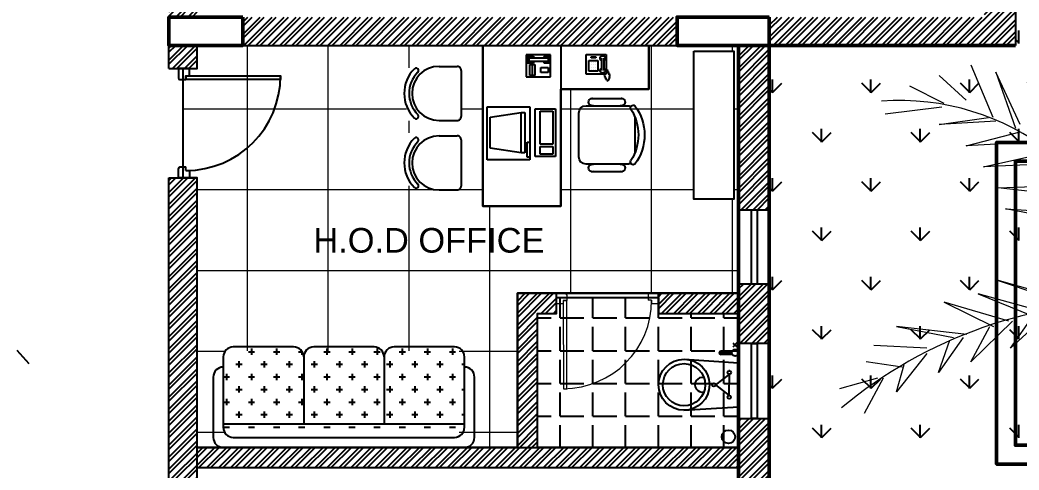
# Model space of a CAD drawing. Header units: millimetres. Extents: x 1521 to 3683, y 1649 to 3322.
# Drawn here: x 1567.03 to 1572.63, y 1677.79 to 1680.31 of the extents above; entities that cross this region are included whole.
import ezdxf

# ---------------------------------------------------------------- set-up
doc = ezdxf.new("R2010")
doc.units = ezdxf.units.MM
doc.header["$LTSCALE"] = 0.1
doc.linetypes.add('DASHED2', pattern=[0.375, 0.25, -0.125])
for name, color, linetype, lineweight in [('COL', 1, 'Continuous', 50), ('DOOR', 8, 'Continuous', 15), ('landscape', 84, 'Continuous', 9), ('plan wall', 7, 'Continuous', 25), ('WALL', 7, 'Continuous', 50)]:
    doc.layers.add(name, color=color, linetype=linetype, lineweight=lineweight)
doc.styles.add('ATTR', font='romans.shx', dxfattribs={"width": 0.8, "height": 2.52})
doc.styles.add('WORKING', font='ARIALN.TTF')
pattern_1 = [(45, (727.22519, 588.535617), (-0.0336759605, 0.0336759605), []), (45, (727.22519, 588.55943), (-0.0336759605, 0.0336759605), [])]

# ---------------------------------------------------------------- blocks, each defined once
blk = doc.blocks.new('tree')
at = {"layer": 'landscape'}
for p, q in [((2836.2685, -1270.9671), (2836.416, -1270.6359)), ((2836.416, -1270.6359), (2836.3317, -1270.937)), ((2836.4371, -1270.8768), (2836.5635, -1270.681)), ((2836.5635, -1270.8316), (2836.6689, -1270.7111)), ((2835.1306, -1271.0424), (2835.0358, -1270.8165)), ((2836.6267, -1270.8165), (2836.7953, -1270.8316)), ((2836.6689, -1270.8918), (2836.6267, -1270.8165)), ((2835.1411, -1270.8466), (2835.2254, -1271.0875)), ((2835.2465, -1271.0725), (2835.1411, -1270.8466)), ((2835.0147, -1270.9671), (2834.8988, -1270.8617)), ((2835.2781, -1270.8918), (2835.3202, -1271.1478)), ((2835.3518, -1271.1478), (2835.2781, -1270.8918)), ((2835.984, -1271.3134), (2836.0367, -1270.8768)), ((2836.0367, -1270.8768), (2836.0472, -1271.1929)), ((2836.4476, -1270.8918), (2836.6689, -1270.8918)), ((2834.9199, -1270.9821), (2834.7724, -1270.9069)), ((2835.8786, -1270.9821), (2835.9208, -1271.4037)), ((2835.8786, -1271.4338), (2835.8786, -1270.9821)), ((2836.279, -1270.9821), (2836.574, -1270.9671)), ((2834.9093, -1270.9972), (2834.667, -1271.0273)), ((2835.6047, -1271.0273), (2835.5415, -1271.3284)), ((2835.5836, -1271.3736), (2835.6047, -1271.0273)), ((2834.8988, -1271.0725), (2835.1095, -1271.0424)), ((2835.1411, -1271.0574), (2834.8988, -1271.0725)), ((2836.1421, -1271.1026), (2836.4265, -1271.0574)), ((2836.4265, -1271.0574), (2836.1842, -1271.0574)), ((2835.0147, -1271.1628), (2835.2465, -1271.1026)), ((2835.2992, -1271.1478), (2835.0147, -1271.1628)), ((2835.7628, -1271.1327), (2835.6363, -1271.4639)), ((2835.6679, -1271.5242), (2835.7628, -1271.1327)), ((2835.0884, -1271.2532), (2835.3624, -1271.1929)), ((2835.7628, -1271.1929), (2835.8365, -1271.5844)), ((2835.8049, -1271.6898), (2835.7628, -1271.1929)), ((2836.3317, -1271.208), (2836.0788, -1271.1929)), ((2835.4361, -1271.2381), (2835.0884, -1271.2532)), ((2836.0051, -1271.2532), (2836.3317, -1271.208)), ((2835.847, -1271.2833), (2835.7206, -1271.6145)), ((2835.7311, -1271.6747), (2835.847, -1271.2833)), ((2835.8892, -1271.4338), (2836.2474, -1271.3134)), ((2836.2474, -1271.3134), (2835.8997, -1271.3736)), ((2835.1833, -1271.4338), (2835.6258, -1271.4639)), ((2835.6574, -1271.5242), (2835.1833, -1271.4338)), ((2836.2685, -1271.4338), (2835.7944, -1271.6898)), ((2835.8576, -1271.5844), (2836.2685, -1271.4338)), ((2835.2992, -1271.5543), (2835.6995, -1271.6145)), ((2835.7311, -1271.6898), (2835.2992, -1271.5543)), ((2835.8365, -1271.7952), (2836.2263, -1271.5543)), ((2836.2263, -1271.5543), (2835.9735, -1271.7651)), ((2836.4265, -1271.7801), (2836.7637, -1271.5844)), ((2836.7637, -1271.5844), (2836.5108, -1271.7801)), ((2835.3109, -1271.6588), (2835.6127, -1271.8336)), ((2835.6698, -1271.8336), (2835.3109, -1271.6588)), ((2835.1477, -1271.7404), (2835.4577, -1271.8453)), ((2835.5148, -1271.8453), (2835.1477, -1271.7404)), ((2836.6267, -1271.8102), (2836.9112, -1271.735)), ((2836.9112, -1271.735), (2836.6899, -1271.8253)), ((2835.0662, -1271.7987), (2835.2946, -1271.8919)), ((2835.3598, -1271.8803), (2835.0662, -1271.7987)), ((2836.0999, -1272.0963), (2835.9208, -1271.7801)), ((2836.0894, -1271.7651), (2836.2896, -1272.1264)), ((2836.2896, -1272.1264), (2836.1526, -1271.7651)), ((2836.4897, -1271.7952), (2836.5951, -1272.1114)), ((2836.5951, -1272.1114), (2836.5319, -1271.7952)), ((2835.3598, -1272.0085), (2835.4577, -1271.8453)), ((2835.678, -1271.822), (2835.4985, -1272.0318)), ((2835.4985, -1272.0318), (2835.6127, -1271.8453)), ((2835.8786, -1271.8102), (2836.0999, -1272.0963)), ((2836.6373, -1271.8403), (2836.7005, -1272.1565)), ((2836.8058, -1271.8855), (2837.0166, -1271.8403)), ((2835.368, -1271.8803), (2835.2048, -1272.0318)), ((2835.5148, -1271.8569), (2835.3598, -1272.0085)), ((2835.7628, -1271.8554), (2835.4361, -1272.1565)), ((2835.7944, -1271.8554), (2836.1631, -1272.006)), ((2836.7005, -1272.1565), (2836.6794, -1271.8554)), ((2836.7637, -1271.8855), (2836.7953, -1272.1716)), ((2835.2048, -1272.0318), (2835.3027, -1271.8919)), ((2835.4361, -1272.1565), (2835.8049, -1271.9006)), ((2836.1631, -1272.006), (2835.8154, -1271.9156)), ((2836.7953, -1272.1716), (2836.8058, -1271.9156)), ((2834.7154, -1271.9385), (2834.9601, -1271.9852)), ((2835.0172, -1271.9735), (2834.7154, -1271.9385)), ((2836.8796, -1271.9457), (2836.8901, -1272.1866)), ((2836.9007, -1271.9457), (2837.1008, -1271.9457)), ((2835.0009, -1271.9852), (2834.8949, -1272.1367)), ((2834.8949, -1272.1367), (2834.9438, -1271.9968)), ((2835.826, -1271.9909), (2835.531, -1272.277)), ((2835.8365, -1271.9909), (2836.1421, -1272.0963)), ((2834.8459, -1272.0318), (2834.6175, -1272.0201)), ((2834.8459, -1272.0551), (2834.7154, -1272.2183)), ((2834.7399, -1272.1134), (2834.5849, -1272.0901)), ((2834.7154, -1272.2183), (2834.748, -1272.1017)), ((2835.531, -1272.277), (2835.8576, -1272.0662)), ((2836.1421, -1272.0963), (2835.8576, -1272.0812)), ((2834.6339, -1272.16), (2834.4707, -1272.2066)), ((2834.6583, -1272.16), (2834.5768, -1272.3115)), ((2835.8786, -1272.1565), (2835.5942, -1272.4125)), ((2835.5942, -1272.4125), (2835.9103, -1272.2168)), ((2835.9419, -1272.3221), (2836.2369, -1272.3974)), ((2836.2369, -1272.3974), (2835.9419, -1272.3673)), ((2835.9629, -1272.4576), (2835.7101, -1272.7287)), ((2835.9735, -1272.4576), (2836.2685, -1272.548)), ((2835.7101, -1272.7287), (2835.984, -1272.5179)), ((2836.2685, -1272.548), (2835.9945, -1272.5179)), ((2836.0051, -1272.6383), (2835.8049, -1272.8642)), ((2836.0262, -1272.7287), (2835.8892, -1272.9244)), ((2836.0367, -1272.7889), (2836.258, -1272.8341)), ((2836.0367, -1272.8642), (2835.9419, -1273.0298)), ((2836.0472, -1272.8642), (2836.2053, -1272.9244)), ((2836.0472, -1272.9545), (2836.0051, -1273.1051)), ((2836.0683, -1272.9545), (2836.1631, -1273.0298))]:
    blk.add_line(p, q, dxfattribs=at)
at = {"layer": 'landscape', "color": 54}
for p, q in [((2836.1104, -1271.1026), (2836.2474, -1270.7262)), ((2836.2474, -1270.7262), (2836.1631, -1271.0424)), ((2835.4572, -1270.937), (2835.4151, -1271.208)), ((2835.4572, -1271.2381), (2835.4572, -1270.937)), ((2835.1517, -1271.3435), (2835.5204, -1271.3284)), ((2835.552, -1271.3887), (2835.1517, -1271.3435)), ((2836.1526, -1271.75), (2836.5635, -1271.5242)), ((2836.5635, -1271.5242), (2836.2685, -1271.75)), ((2836.3317, -1271.7651), (2836.4476, -1272.1415)), ((2836.4476, -1272.1415), (2836.3844, -1271.7651)), ((2834.9193, -1271.8336), (2835.1314, -1271.9385)), ((2835.1967, -1271.9152), (2834.9193, -1271.8336)), ((2835.213, -1271.9152), (2835.0335, -1272.0901)), ((2835.0335, -1272.0901), (2835.1151, -1271.9385)), ((2836.9849, -1272.021), (2836.9849, -1272.2168)), ((2837.0166, -1272.021), (2837.1219, -1272.0662)), ((2835.8892, -1272.1415), (2836.1737, -1272.277)), ((2837.0692, -1272.1114), (2837.0692, -1272.2168)), ((2836.1737, -1272.277), (2835.9103, -1272.2168)), ((2835.9313, -1272.3071), (2835.6469, -1272.5932)), ((2835.6469, -1272.5932), (2835.9419, -1272.3523)), ((2836.0156, -1272.6233), (2836.2474, -1272.6985)), ((2836.0262, -1272.6985), (2836.258, -1272.7738))]:
    blk.add_line(p, q, dxfattribs=at)
for centre, radius, start, end in [((2837.0144, -1271.9883), 1.2482, 103.1598, 172.8828), ((2834.725, -1272.0392), 1.0707, 11.0675, 94.0085), ((2836.2234, -1272.9217), 1.1765, 39.604, 112.3619), ((2835.7322, -1273.7866), 1.9534, 88.7203, 129.9117), ((2830.5038, -1273.7021), 5.6011, 5.649, 19.4873)]:
    blk.add_arc(centre, radius, start, end, dxfattribs=at)
blk = doc.blocks.new('RECTANG')
for p, q in [((1, 1), (0, 1)), ((0, 1), (0, 0)), ((1, 0), (1, 1)), ((0, 0), (1, 0))]:
    blk.add_line(p, q)
blk = doc.blocks.new('IBMAT', base_point=(61, 306))
for p, q in [((75, 307), (75, 306)), ((81, 307), (75, 307)), ((81, 306), (81, 307))]:
    blk.add_line(p, q)
at = {"xscale": 21, "yscale": 17, "zscale": 21}
blk.add_blockref('RECTANG', (61, 306), dxfattribs=at)
blk = doc.blocks.new('KEYBOARD', base_point=(60, 294))
for p, xscale, yscale, zscale in [((60, 294), 19, 8, 19), ((61, 295), 13, 5, 13), ((75, 295), 3, 5, 3)]:
    blk.add_blockref('RECTANG', p, dxfattribs=dict(xscale=xscale, yscale=yscale, zscale=zscale))
blk = doc.blocks.new('COMPUTER')
for p, q in [((-6.64, 16.23), (-8.5, 3.5)), ((6.08, 16.23), (-6.64, 16.23)), ((8, 3.5), (6.08, 16.23)), ((-8.5, 3.5), (-8.5, 2.04)), ((8, 3.5), (-8.5, 3.5)), ((-8.5, 2.04), (8, 2.04)), ((8, 2.04), (8, 3.5))]:
    blk.add_line(p, q)
at = {"xscale": 1.033846153846152, "yscale": 1.033846153846152, "zscale": 1.033846153846152}
for name, p in [('IBMAT', (-10.86, 0)), ('KEYBOARD', (-10.05, -10.5))]:
    blk.add_blockref(name, p, dxfattribs=at)
blk = doc.blocks.new('DESK2')
for p, q in [((33, 0), (-33, 0)), ((-33, 0), (-33, -68)), ((33, -32), (33, 0)), ((-33, -32), (33, -32)), ((-15, -68), (-15, -32)), ((-33, -68), (-15, -68))]:
    blk.add_line(p, q)
blk = doc.blocks.new('CHAIR7')
for p, q in [((5.12, 15.04), (17.88, 15.04)), ((0, 9), (0, -9)), ((20, 12), (3, 12)), ((23, -7.44), (23, 7.44)), ((3, -12), (20, -12)), ((5.12, -15), (17.88, -15))]:
    blk.add_line(p, q)
for centre, radius, start, end in [((5.56, 13.54), 1.56, 73.7398, 286.2602), ((17.44, 13.54), 1.56, 253.7398, 106.2602), ((3, 9), 3, 90, 180), ((20, 9), 3, 62.4156, 90), ((22.34, 11.12), 1.1, 53.3099, 212.0274), ((4.82, 0), 19.64, 327.5758, 32.4242), ((7, 0), 20, 323.1301, 36.8699), ((3, -9), 3, 180, 270), ((5.56, -13.5), 1.56, 73.7398, 286.2602), ((17.44, -13.5), 1.56, 253.7398, 106.2602), ((20, -9), 3, 270, 297.5844), ((22.34, -11.12), 1.1, 147.9726, 306.6901)]:
    blk.add_arc(centre, radius, start, end)
blk = doc.blocks.new('FNPHONE')
for p, q in [((-7.29, 6.54), (-7.29, 1.54)), ((-6.29, 6.54), (-6.29, 1.54)), ((-3.87, 4.85), (-3.87, 4.85)), ((-2.94, 4.85), (-2.94, 4.85)), ((-2, 4.85), (-2, 4.85)), ((-9.1, 0.22), (-9.7, 0.02)), ((-8.9, 0.62), (-9.5, 0.42)), ((-8.7, 1.02), (-9.3, 0.82)), ((-8.5, 1.42), (-9.1, 1.22)), ((-8.3, 1.82), (-8.9, 1.62)), ((-7.14, 0.56), (-7.5, -0.58)), ((-3.87, 3.91), (-3.87, 3.91)), ((-3.87, 2.97), (-3.87, 2.97)), ((-3.87, 2.03), (-3.87, 2.03)), ((-2.94, 3.91), (-2.94, 3.91)), ((-2.94, 2.97), (-2.94, 2.97)), ((-2.94, 2.03), (-2.94, 2.03)), ((-2, 3.91), (-2, 3.91)), ((-2, 2.97), (-2, 2.97)), ((-2, 2.03), (-2, 2.03)), ((-9.3, -0.18), (-9.9, -0.38)), ((-9.3, -0.58), (-9.9, -0.78)), ((-9.3, -0.98), (-9.9, -1.18)), ((-9.3, -1.38), (-9.9, -1.58)), ((-9.1, -1.78), (-9.7, -1.98)), ((-8.9, -2.18), (-9.5, -2.38)), ((-8.43, -2.46), (-9.03, -2.66)), ((-7.9, -1.98), (-8.5, -2.18)), ((-7.7, -1.58), (-8.3, -1.78)), ((-7.5, -1.18), (-8.1, -1.38)), ((-7.3, -0.78), (-7.9, -0.98))]:
    blk.add_line(p, q)
for centre, start, end in [((-6.79, 6.54), 298.4915, 241.5085), ((-6.79, 1.54), 118.4915, 61.5085)]:
    blk.add_arc(centre, 1.05, start, end)
for p, xscale, yscale, zscale in [((-8.21, 0), 8.20528234483245, 8.104073169521023, 8.20528234483245), ((-4.81, 1.25), 3.75, 4.375, 3.75), ((-4.03, 6.72), 2.03125, 0.46875, 2.03125)]:
    blk.add_blockref('RECTANG', p, dxfattribs=dict(xscale=xscale, yscale=yscale, zscale=zscale))
blk = doc.blocks.new('http...pointasearch.autodesk.com.GeneralSymbolsCatalog.idropxml.MULTI_LINE_TELEPHONE.xml.MULTI_LINE_TELEPHONE')
for p, q in [((-4.5, 0), (4.5, 0)), ((-4.5, -10), (-4.5, 0)), ((4.5, 0), (4.5, -10)), ((-4, -0.5), (-4, -3)), ((-4, -3), (-3.25, -3)), ((-1.25, -0.5), (-3.75, -0.5)), ((-3.75, -0.5), (-3.75, -2.75)), ((-3.75, -2.75), (-3.25, -2.75)), ((-3.25, -1), (-1.75, -1)), ((-3.25, -1), (-3.25, -9)), ((-1.75, -9), (-1.75, -1)), ((-1.75, -2.75), (-1.25, -2.75)), ((-1.75, -3), (-1, -3)), ((-1.25, -2.75), (-1.25, -0.5)), ((-1, -3), (-1, -0.5)), ((-0.5, -1.5), (-0.5, -3.5)), ((4, -1.5), (-0.5, -1.5)), ((-0.5, -2.5), (4, -2.5)), ((-0.5, -3.5), (4, -3.5)), ((4, -3.5), (4, -1.5)), ((-3.75, -9.5), (-3.75, -7.25)), ((-3.75, -7.25), (-3.25, -7.25)), ((-1.75, -7.25), (-1.25, -7.25)), ((-1.25, -7.25), (-1.25, -9.5)), ((0.75, -6), (0.75, -9)), ((2.75, -6), (0.75, -6)), ((2.75, -9), (2.75, -6)), ((4.5, -10), (-4.5, -10)), ((-1.25, -9.5), (-3.75, -9.5)), ((-3.25, -9), (-1.75, -9)), ((0.75, -9), (2.75, -9))]:
    blk.add_line(p, q)
at = {"style": 'ATTR', "width": 0.8, "flags": 9}
blk.add_attdef('ESTCODE', (0, 0), '', height=0.0000256, dxfattribs=at)
blk = doc.blocks.new('D75')
at = {"layer": 'DOOR'}
for p, q in [((0.05, 0.7), (0.05, 0.675)), ((0.05, 0.7), (0.075, 0.7)), ((0.05, 0.05), (0.05, 0.075)), ((0.05, 0.05), (0.075, 0.05))]:
    blk.add_line(p, q, dxfattribs=at)
for points in [[(0.075, 0.7), (0.075, 0.75), (0, 0.75), (0, 0.685)], [(0.01, 0.675), (0.05, 0.675)], [(0.01, 0.075), (0.05, 0.075)], [(0.075, 0.05), (0.075, 0), (0, 0), (0, 0.065)]]:
    blk.add_lwpolyline(points, dxfattribs=at)
blk.add_lwpolyline([(0.05, 0.075), (0.05, 0.05), (0.7, 0.05), (0.7, 0.075)], close=True, dxfattribs=at)
for centre, radius, start, end in [((0.01, 0.685), 0.01, 180, 270), ((0.05, 0.05), 0.65, 0, 90), ((0.01, 0.065), 0.01, 90, 180)]:
    blk.add_arc(centre, radius, start, end, dxfattribs=at)
blk = doc.blocks.new('chair cor')
for p, q in [((-27.5, 22.5), (-27.5, 4)), ((27.5, 22.5), (27.5, 4)), ((23.5, 0), (-23.5, 0))]:
    blk.add_line(p, q)
for centre, radius, start, end in [((0, 22.5), 35.5, 45.1027, 135.1027), ((0, 22.5), 30.5, 45.1196, 135.1196), ((0, 22.5), 27.5, 0, 180), ((-23.4, 45.8), 2.5, 135, 315.221), ((23.3, 45.9), 2.5, 225, 45.1105), ((-23.5, 4), 4, 179.6528, 270), ((23.5, 4), 4, 270, 0.3472)]:
    blk.add_arc(centre, radius, start, end)

msp = doc.modelspace()

# ---------------------------------------------------------------- hatches: boundary and pattern name
h = msp.add_hatch()
h.set_pattern_fill('STEEL', color=256, scale=0.015, style=0)
h.set_pattern_definition(pattern_1)
h.paths.add_polyline_path([(1572.6053, 1683.017), (1572.4328, 1683.017), (1572.4328, 1682.195), (1572.6053, 1682.195)])
h.paths.add_polyline_path([(1572.6053, 1680.9555), (1572.4328, 1680.9555), (1572.4328, 1680.3284), (1571.2281, 1680.3284), (1571.2281, 1680.17), (1572.6053, 1680.17)])
h.paths.add_polyline_path([(1570.7116, 1680.3284), (1568.2808, 1680.3284), (1568.2808, 1680.17), (1569.6257, 1680.17), (1570.553, 1680.17), (1570.7116, 1680.17)])
h.paths.add_polyline_path([(1568.026, 1680.17), (1567.8676, 1680.17), (1567.8676, 1680.0405), (1568.026, 1680.0405)])
h.paths.add_polyline_path([(1568.026, 1680.3765), (1567.8676, 1680.3765), (1567.8676, 1680.3284), (1568.026, 1680.3284)])
h.paths.add_polyline_path([(1571.2281, 1680.17), (1571.0556, 1680.17), (1571.0556, 1679.2494), (1571.2281, 1679.2494)])
h.paths.add_polyline_path([(1571.2281, 1678.8344), (1571.0556, 1678.8344), (1571.0556, 1678.7825), (1571.0556, 1678.5011), (1571.2281, 1678.5011)])
h.paths.add_polyline_path([(1571.0556, 1678.7825), (1570.6074, 1678.7825), (1570.6076, 1678.7254), (1570.6075, 1678.7254), (1570.6074, 1678.67), (1571.0556, 1678.67)])
h.paths.add_polyline_path([(1570.0371, 1678.7582), (1570.0371, 1678.7582), (1570.0371, 1678.7825), (1569.8181, 1678.7825), (1569.8181, 1677.92), (1569.9306, 1677.92), (1569.9306, 1678.67), (1570.0371, 1678.67)])
h.paths.add_polyline_path([(1568.026, 1679.4284), (1567.952, 1679.4284), (1567.8676, 1679.4284), (1567.8676, 1677.264), (1568.026, 1677.264), (1568.026, 1677.3235)])
h.paths.add_polyline_path([(1571.0556, 1677.92), (1569.9306, 1677.92), (1568.026, 1677.92), (1568.026, 1677.8075), (1571.0556, 1677.8075)])
at = {"lineweight": 0}
h = msp.add_hatch(dxfattribs=at)
h.set_pattern_fill('NET', color=9, scale=0.1425, style=0)
h.set_pattern_definition([(0, (727.2252, 588.5356), (0, 0.4524375), []), (90, (727.2252, 588.5356), (-0.4524375, 0), [])])
h.paths.add_polyline_path([(1570.8054, 1680.1382), (1571.0291, 1680.1382), (1571.0291, 1679.3102), (1570.8054, 1679.3102)])
h.paths.add_polyline_path([(1569.2404, 1679.7473), (1569.1968, 1679.7473), (1569.1968, 1680.0449), (1569.2404, 1680.0449)])
h.paths.add_polyline_path([(1569.2404, 1679.8563), (1569.2404, 1679.8127), (1569.5034, 1679.8127), (1569.5034, 1679.8563)])
h.paths.add_polyline_path([(1569.1893, 1679.6813), (1569.2329, 1679.6813), (1569.2329, 1679.3836), (1569.1893, 1679.3836)])
h.paths.add_polyline_path([(1568.184, 1677.92), (1568.184, 1678.4608), (1569.4931, 1678.4608), (1569.4931, 1677.92), (1569.8181, 1677.92), (1569.8181, 1678.7825), (1571.0556, 1678.7825), (1571.0556, 1680.17), (1570.553, 1680.17), (1570.553, 1679.9245), (1570.0621, 1679.9245), (1570.0621, 1679.2699), (1569.6257, 1679.2699), (1569.6257, 1680.17), (1568.026, 1680.17), (1568.026, 1680.0405), (1567.9468, 1680.0405), (1567.952, 1679.4284), (1568.026, 1679.4284), (1568.026, 1677.92)])
h = msp.add_hatch()
h.set_pattern_fill('ANGLE', color=9, scale=0.02625, style=0)
h.set_pattern_definition([(0, (378.60827, 780.19859), (0, 0.18335625), [0.13335, -0.05000625]), (90, (378.60827, 780.19859), (-0.18335625, 0), [0.13335, -0.05000625])])
h.paths.add_polyline_path([(1570.0371, 1678.7582), (1570.5505, 1678.7595), (1570.6075, 1678.7597), (1570.6074, 1678.67), (1571.0556, 1678.67), (1571.0556, 1677.92), (1569.9306, 1677.92), (1569.9306, 1678.67), (1570.0371, 1678.67)])
h = msp.add_hatch()
h.set_pattern_fill('STEEL', color=256, scale=0.015, style=0)
h.set_pattern_definition(pattern_1)
h.paths.add_polyline_path([(1572.6053, 1677.264), (1571.2281, 1677.264), (1571.2281, 1677.1056), (1572.4328, 1677.1056), (1572.4328, 1676.9296), (1572.6053, 1676.9296)])
h.paths.add_polyline_path([(1571.2281, 1678.0824), (1571.0556, 1678.0824), (1571.0556, 1677.92), (1571.0556, 1677.264), (1571.2281, 1677.264)])
h.paths.add_polyline_path([(1568.026, 1677.1056), (1567.8676, 1677.1056), (1567.8676, 1676.1194), (1568.026, 1676.1194)])

# ---------------------------------------------------------------- linework, layer by layer
for p, q in [((1572.6053, 1684.9283), (1572.6053, 1680.17)), ((1572.6053, 1684.9283), (1572.6053, 1680.17)), ((1567.8676, 1680.0405), (1567.8676, 1680.17)), ((1568.026, 1680.0405), (1568.026, 1680.17)), ((1568.2808, 1680.17), (1570.7116, 1680.17)), ((1572.6053, 1680.17), (1571.2281, 1680.17)), ((1571.2281, 1680.17), (1571.2281, 1677.264)), ((1567.8676, 1680.0405), (1568.026, 1680.0405)), ((1567.9622, 1679.9997), (1567.9622, 1679.9793)), ((1567.9622, 1679.9997), (1567.9826, 1679.9997)), ((1567.9622, 1679.4692), (1567.9622, 1679.4896)), ((1567.8676, 1677.1056), (1567.8676, 1679.4284)), ((1567.8676, 1679.4284), (1568.026, 1679.4284)), ((1567.9622, 1679.4692), (1567.9826, 1679.4692)), ((1568.026, 1677.264), (1568.026, 1679.4284)), ((1569.8181, 1678.7825), (1571.0556, 1678.7825)), ((1569.8181, 1677.92), (1569.8181, 1678.7825)), ((1570.0371, 1678.67), (1570.0371, 1678.7825)), ((1570.6074, 1678.67), (1570.6074, 1678.7825)), ((1569.9306, 1678.67), (1570.0371, 1678.67)), ((1569.9306, 1677.92), (1569.9306, 1678.67)), ((1570.6074, 1678.67), (1571.0556, 1678.67)), ((1568.026, 1677.92), (1571.0556, 1677.92)), ((1568.026, 1677.8075), (1571.0556, 1677.8075))]:
    msp.add_line(p, q)
at = {"color": 3}
for p, q in [((1572.6242, 1680.1807), (1572.6242, 1680.2538)), ((1572.6258, 1680.1819), (1572.6053, 1680.2023)), ((1571.2451, 1679.9048), (1571.2451, 1679.978)), ((1571.2467, 1679.9061), (1571.2984, 1679.9578)), ((1571.7983, 1679.9061), (1571.7466, 1679.9578)), ((1571.7968, 1679.9048), (1571.7968, 1679.978)), ((1571.7983, 1679.9061), (1571.85, 1679.9578)), ((1572.3499, 1679.9061), (1572.2982, 1679.9578)), ((1572.3484, 1679.9048), (1572.3484, 1679.978)), ((1572.3499, 1679.9061), (1572.4017, 1679.9578)), ((1571.2467, 1679.9061), (1571.2281, 1679.9247)), ((1571.5225, 1679.6302), (1571.4708, 1679.682)), ((1571.521, 1679.629), (1571.521, 1679.7022)), ((1571.5225, 1679.6302), (1571.5742, 1679.682)), ((1572.0741, 1679.6302), (1572.0224, 1679.682)), ((1572.0726, 1679.629), (1572.0726, 1679.7022)), ((1572.0741, 1679.6302), (1572.1258, 1679.682)), ((1572.6258, 1679.6302), (1572.5741, 1679.682)), ((1572.6242, 1679.629), (1572.6242, 1679.7022)), ((1571.2451, 1679.3532), (1571.2451, 1679.4263)), ((1571.7968, 1679.3532), (1571.7968, 1679.4263)), ((1572.3484, 1679.3532), (1572.3484, 1679.4263)), ((1571.2467, 1679.3544), (1571.2281, 1679.373)), ((1571.2467, 1679.3544), (1571.2984, 1679.4061)), ((1571.7983, 1679.3544), (1571.7466, 1679.4061)), ((1571.7983, 1679.3544), (1571.85, 1679.4061)), ((1572.3499, 1679.3544), (1572.2982, 1679.4061)), ((1572.3499, 1679.3544), (1572.4017, 1679.4061)), ((1571.521, 1679.0774), (1571.521, 1679.1505)), ((1572.0726, 1679.0774), (1572.0726, 1679.1505)), ((1572.6242, 1679.0774), (1572.6242, 1679.1505)), ((1571.5225, 1679.0786), (1571.4708, 1679.1303)), ((1571.5225, 1679.0786), (1571.5742, 1679.1303)), ((1572.0741, 1679.0786), (1572.0224, 1679.1303)), ((1572.0741, 1679.0786), (1572.1258, 1679.1303)), ((1572.6258, 1679.0786), (1572.5741, 1679.1303)), ((1571.2451, 1678.8016), (1571.2451, 1678.8747)), ((1571.7968, 1678.8016), (1571.7968, 1678.8747)), ((1572.3484, 1678.8016), (1572.3484, 1678.8747)), ((1571.2467, 1678.8028), (1571.2281, 1678.8214)), ((1571.2467, 1678.8028), (1571.2984, 1678.8545)), ((1571.7983, 1678.8028), (1571.7466, 1678.8545)), ((1571.7983, 1678.8028), (1571.85, 1678.8545)), ((1572.3499, 1678.8028), (1572.2982, 1678.8545)), ((1572.3499, 1678.8028), (1572.4017, 1678.8545)), ((1571.521, 1678.5257), (1571.521, 1678.5989)), ((1572.0726, 1678.5257), (1572.0726, 1678.5989)), ((1572.6242, 1678.5257), (1572.6242, 1678.5989)), ((1571.5225, 1678.527), (1571.4708, 1678.5787)), ((1571.5225, 1678.527), (1571.5742, 1678.5787)), ((1572.0741, 1678.527), (1572.0224, 1678.5787)), ((1572.0741, 1678.527), (1572.1258, 1678.5787)), ((1572.6258, 1678.527), (1572.5741, 1678.5787)), ((1571.2451, 1678.2499), (1571.2451, 1678.323)), ((1571.7968, 1678.2499), (1571.7968, 1678.323)), ((1572.3484, 1678.2499), (1572.3484, 1678.323)), ((1571.2467, 1678.2511), (1571.2281, 1678.2697)), ((1571.2467, 1678.2511), (1571.2984, 1678.3029)), ((1571.7983, 1678.2511), (1571.7466, 1678.3029)), ((1571.7983, 1678.2511), (1571.85, 1678.3029)), ((1572.3499, 1678.2511), (1572.2982, 1678.3029)), ((1572.3499, 1678.2511), (1572.4017, 1678.3029)), ((1571.5225, 1677.9753), (1571.4708, 1678.027)), ((1571.521, 1677.9741), (1571.521, 1678.0472)), ((1571.5225, 1677.9753), (1571.5742, 1678.027)), ((1572.0741, 1677.9753), (1572.0224, 1678.027)), ((1572.0726, 1677.9741), (1572.0726, 1678.0472)), ((1572.0741, 1677.9753), (1572.1258, 1678.027)), ((1572.6258, 1677.9753), (1572.5741, 1678.027)), ((1572.6242, 1677.9741), (1572.6242, 1678.0472))]:
    msp.add_line(p, q, dxfattribs=at)
at = {"linetype": 'Continuous'}
for p, q in [((1568.5658, 1678.4825), (1568.2283, 1678.4825)), ((1568.3301, 1678.4731), (1568.3301, 1678.4379)), ((1568.4707, 1678.4731), (1568.4707, 1678.4379)), ((1569.0158, 1678.4825), (1568.6783, 1678.4825)), ((1568.7519, 1678.4731), (1568.7519, 1678.4379)), ((1568.8926, 1678.4731), (1568.8926, 1678.4379)), ((1569.0332, 1678.4731), (1569.0332, 1678.4379)), ((1569.4658, 1678.4825), (1569.1283, 1678.4825)), ((1569.1738, 1678.4731), (1569.1738, 1678.4379)), ((1569.3144, 1678.4731), (1569.3144, 1678.4379)), ((1569.4551, 1678.4731), (1569.4551, 1678.4379)), ((1568.1721, 1678.4262), (1568.1721, 1678.0325)), ((1568.3125, 1678.4555), (1568.3476, 1678.4555)), ((1568.4531, 1678.4555), (1568.4883, 1678.4555)), ((1568.5937, 1678.4555), (1568.6139, 1678.4555)), ((1568.6113, 1678.4593), (1568.6113, 1678.4379)), ((1568.6221, 1678.4262), (1568.6221, 1678.0512)), ((1568.7344, 1678.4555), (1568.7695, 1678.4555)), ((1568.875, 1678.4555), (1568.9101, 1678.4555)), ((1569.0156, 1678.4555), (1569.0508, 1678.4555)), ((1569.0721, 1678.4262), (1569.0721, 1678.0512)), ((1569.1562, 1678.4555), (1569.1914, 1678.4555)), ((1569.2969, 1678.4555), (1569.332, 1678.4555)), ((1569.4375, 1678.4555), (1569.4726, 1678.4555)), ((1569.5221, 1678.0325), (1569.5221, 1678.4262)), ((1568.1721, 1678.37), (1568.1721, 1678.37)), ((1568.2422, 1678.3852), (1568.2773, 1678.3852)), ((1568.2597, 1678.4028), (1568.2597, 1678.3676)), ((1568.3828, 1678.3852), (1568.418, 1678.3852)), ((1568.4004, 1678.4028), (1568.4004, 1678.3676)), ((1568.5234, 1678.3852), (1568.5586, 1678.3852)), ((1568.541, 1678.4028), (1568.541, 1678.3676)), ((1568.664, 1678.3852), (1568.6992, 1678.3852)), ((1568.6816, 1678.4028), (1568.6816, 1678.3676)), ((1568.8047, 1678.3852), (1568.8398, 1678.3852)), ((1568.8222, 1678.4028), (1568.8222, 1678.3676)), ((1568.9453, 1678.3852), (1568.9805, 1678.3852)), ((1568.9629, 1678.4028), (1568.9629, 1678.3676)), ((1569.0859, 1678.3852), (1569.1211, 1678.3852)), ((1569.1035, 1678.4028), (1569.1035, 1678.3676)), ((1569.2265, 1678.3852), (1569.2617, 1678.3852)), ((1569.2441, 1678.4028), (1569.2441, 1678.3676)), ((1569.3672, 1678.3852), (1569.4023, 1678.3852)), ((1569.3847, 1678.4028), (1569.3847, 1678.3676)), ((1569.5078, 1678.3852), (1569.5221, 1678.3852)), ((1569.5221, 1678.37), (1569.5221, 1678.37)), ((1568.1158, 1678.3137), (1568.1158, 1677.9762)), ((1568.1721, 1678.3149), (1568.207, 1678.3149)), ((1568.1894, 1678.3324), (1568.1894, 1678.2973)), ((1568.3125, 1678.3149), (1568.3476, 1678.3149)), ((1568.3301, 1678.3324), (1568.3301, 1678.2973)), ((1568.4531, 1678.3149), (1568.4883, 1678.3149)), ((1568.4707, 1678.3324), (1568.4707, 1678.2973)), ((1568.5937, 1678.3149), (1568.6289, 1678.3149)), ((1568.6113, 1678.3324), (1568.6113, 1678.2973)), ((1568.7344, 1678.3149), (1568.7695, 1678.3149)), ((1568.7519, 1678.3324), (1568.7519, 1678.2973)), ((1568.875, 1678.3149), (1568.9101, 1678.3149)), ((1568.8926, 1678.3324), (1568.8926, 1678.2973)), ((1569.0156, 1678.3149), (1569.0508, 1678.3149)), ((1569.0332, 1678.3324), (1569.0332, 1678.2973)), ((1569.1562, 1678.3149), (1569.1914, 1678.3149)), ((1569.1738, 1678.3324), (1569.1738, 1678.2973)), ((1569.2969, 1678.3149), (1569.332, 1678.3149)), ((1569.3144, 1678.3324), (1569.3144, 1678.2973)), ((1569.4375, 1678.3149), (1569.4726, 1678.3149)), ((1569.4551, 1678.3324), (1569.4551, 1678.2973)), ((1569.5783, 1677.9762), (1569.5783, 1678.3137)), ((1568.2597, 1678.2621), (1568.2597, 1678.227)), ((1568.4004, 1678.2621), (1568.4004, 1678.227)), ((1568.541, 1678.2621), (1568.541, 1678.227)), ((1568.6816, 1678.2621), (1568.6816, 1678.227)), ((1568.8222, 1678.2621), (1568.8222, 1678.227)), ((1568.9629, 1678.2621), (1568.9629, 1678.227)), ((1569.1035, 1678.2621), (1569.1035, 1678.227)), ((1569.2441, 1678.2621), (1569.2441, 1678.227)), ((1569.3847, 1678.2621), (1569.3847, 1678.227)), ((1568.2422, 1678.2446), (1568.2773, 1678.2446)), ((1568.3828, 1678.2446), (1568.418, 1678.2446)), ((1568.5234, 1678.2446), (1568.5586, 1678.2446)), ((1568.664, 1678.2446), (1568.6992, 1678.2446)), ((1568.8047, 1678.2446), (1568.8398, 1678.2446)), ((1568.9453, 1678.2446), (1568.9805, 1678.2446)), ((1569.0859, 1678.2446), (1569.1211, 1678.2446)), ((1569.2265, 1678.2446), (1569.2617, 1678.2446)), ((1569.3672, 1678.2446), (1569.4023, 1678.2446)), ((1569.5078, 1678.2446), (1569.5221, 1678.2446)), ((1568.1721, 1678.1742), (1568.207, 1678.1742)), ((1568.1894, 1678.1918), (1568.1894, 1678.1567)), ((1568.3125, 1678.1742), (1568.3476, 1678.1742)), ((1568.3301, 1678.1918), (1568.3301, 1678.1567)), ((1568.4531, 1678.1742), (1568.4883, 1678.1742)), ((1568.4707, 1678.1918), (1568.4707, 1678.1567)), ((1568.5937, 1678.1742), (1568.6289, 1678.1742)), ((1568.6113, 1678.1918), (1568.6113, 1678.1567)), ((1568.7344, 1678.1742), (1568.7695, 1678.1742)), ((1568.7519, 1678.1918), (1568.7519, 1678.1567)), ((1568.875, 1678.1742), (1568.9101, 1678.1742)), ((1568.8926, 1678.1918), (1568.8926, 1678.1567)), ((1569.0156, 1678.1742), (1569.0508, 1678.1742)), ((1569.0332, 1678.1918), (1569.0332, 1678.1567)), ((1569.1562, 1678.1742), (1569.1914, 1678.1742)), ((1569.1738, 1678.1918), (1569.1738, 1678.1567)), ((1569.2969, 1678.1742), (1569.332, 1678.1742)), ((1569.3144, 1678.1918), (1569.3144, 1678.1567)), ((1569.4375, 1678.1742), (1569.4726, 1678.1742)), ((1569.4551, 1678.1918), (1569.4551, 1678.1567)), ((1568.2422, 1678.1039), (1568.2773, 1678.1039)), ((1568.2597, 1678.1215), (1568.2597, 1678.0864)), ((1568.3828, 1678.1039), (1568.418, 1678.1039)), ((1568.4004, 1678.1215), (1568.4004, 1678.0864)), ((1568.5234, 1678.1039), (1568.5586, 1678.1039)), ((1568.541, 1678.1215), (1568.541, 1678.0864)), ((1568.664, 1678.1039), (1568.6992, 1678.1039)), ((1568.6816, 1678.1215), (1568.6816, 1678.0864)), ((1568.8047, 1678.1039), (1568.8398, 1678.1039)), ((1568.8222, 1678.1215), (1568.8222, 1678.0864)), ((1568.9453, 1678.1039), (1568.9805, 1678.1039)), ((1568.9629, 1678.1215), (1568.9629, 1678.0864)), ((1569.0859, 1678.1039), (1569.1211, 1678.1039)), ((1569.1035, 1678.1215), (1569.1035, 1678.0864)), ((1569.2265, 1678.1039), (1569.2617, 1678.1039)), ((1569.2441, 1678.1215), (1569.2441, 1678.0864)), ((1569.3672, 1678.1039), (1569.4023, 1678.1039)), ((1569.3847, 1678.1215), (1569.3847, 1678.0864)), ((1569.5078, 1678.1039), (1569.5221, 1678.1039)), ((1568.1721, 1678.0512), (1569.5221, 1678.0512)), ((1568.1721, 1678.0336), (1568.207, 1678.0336)), ((1568.3125, 1678.0336), (1568.3476, 1678.0336)), ((1568.4531, 1678.0336), (1568.4883, 1678.0336)), ((1568.5937, 1678.0336), (1568.6289, 1678.0336)), ((1568.7344, 1678.0336), (1568.7695, 1678.0336)), ((1568.875, 1678.0336), (1568.9101, 1678.0336)), ((1569.0156, 1678.0336), (1569.0508, 1678.0336)), ((1569.1562, 1678.0336), (1569.1914, 1678.0336)), ((1569.2969, 1678.0336), (1569.332, 1678.0336)), ((1569.4375, 1678.0336), (1569.4726, 1678.0336)), ((1568.2283, 1677.9762), (1569.4658, 1677.9762)), ((1568.1721, 1677.92), (1569.5221, 1677.92))]:
    msp.add_line(p, q, dxfattribs=at)
at = {"linetype": 'DASHED2'}
msp.add_line((1567.017, 1678.4635), (1567.1344, 1678.3324), dxfattribs=at)
at = {"lineweight": 25}
msp.add_line((1571.0076, 1678.3485), (1571.0008, 1678.3485), dxfattribs=at)
for points in [[(1568.026, 1680.17), (1569.6257, 1680.17), (1569.6257, 1679.2699), (1570.0621, 1679.2699), (1570.0621, 1679.9245), (1570.553, 1679.9245), (1570.553, 1680.17), (1571.0556, 1680.17), (1571.0556, 1678.7825), (1569.8181, 1678.7825), (1569.8181, 1677.92), (1568.026, 1677.92), (1568.026, 1679.4284), (1567.9468, 1679.4284), (1567.9468, 1680.0405), (1568.026, 1680.0405), (1568.026, 1680.17)], [(1567.9826, 1679.9997), (1567.9826, 1680.0405), (1567.9214, 1680.0405), (1567.9214, 1679.9874)], [(1567.9295, 1679.9793), (1567.9622, 1679.9793)], [(1567.9826, 1679.4692), (1567.9826, 1679.4284), (1567.9214, 1679.4284), (1567.9214, 1679.4814)], [(1567.9295, 1679.4896), (1567.9622, 1679.4896)], [(1570.0371, 1678.7582), (1570.5505, 1678.7595), (1570.6075, 1678.7597), (1570.6074, 1678.67), (1571.0556, 1678.67), (1571.0556, 1677.92), (1569.9306, 1677.92), (1569.9306, 1678.67), (1570.0371, 1678.67), (1570.0371, 1678.7582)]]:
    msp.add_lwpolyline(points)
for points in [[(1570.8054, 1680.1382), (1571.0291, 1680.1382), (1571.0291, 1679.3102), (1570.8054, 1679.3102)], [(1567.9622, 1679.9793), (1567.9622, 1679.9997), (1568.4927, 1679.9997), (1568.4927, 1679.9793)]]:
    msp.add_lwpolyline(points, close=True)
at = {"color": 253}
for points in [[(1571.0556, 1679.2494), (1571.2281, 1679.2494), (1571.2281, 1678.8344), (1571.0556, 1678.8344)], [(1571.1291, 1679.2494), (1571.1611, 1679.2494), (1571.1611, 1678.8344), (1571.1291, 1678.8344)], [(1571.0556, 1678.0824), (1571.2281, 1678.0824), (1571.2281, 1678.5011), (1571.0556, 1678.5011)], [(1571.1291, 1678.5011), (1571.1611, 1678.5011), (1571.1611, 1678.0824), (1571.1291, 1678.0824)]]:
    msp.add_lwpolyline(points, close=True, dxfattribs=at)
for centre, radius, start, end in [((1567.9295, 1679.9874), 0.00816, 180, 270), ((1567.9622, 1679.9997), 0.5305, 270, 0), ((1567.9295, 1679.4814), 0.00816, 90, 180)]:
    msp.add_arc(centre, radius, start, end)
at = {"linetype": 'Continuous'}
for centre, radius, start, end in [((1568.2283, 1678.4262), 0.0563, 90, 180), ((1568.5658, 1678.4262), 0.0562, 0, 90), ((1568.6783, 1678.4262), 0.0563, 90, 180), ((1569.0158, 1678.4262), 0.0562, 0, 90), ((1569.0158, 1678.4262), 0.0562, 0, 90), ((1569.1283, 1678.4262), 0.0563, 90, 180), ((1569.1283, 1678.4262), 0.0563, 90, 180), ((1569.4658, 1678.4262), 0.0562, 0, 90), ((1568.1721, 1678.3137), 0.0562, 90, 180), ((1569.5221, 1678.3137), 0.0562, 0, 90), ((1568.2283, 1678.0325), 0.0563, 180, 270), ((1569.4658, 1678.0325), 0.0562, 270, 0), ((1568.1721, 1677.9762), 0.0563, 180, 270), ((1569.5221, 1677.9762), 0.0562, 270, 0)]:
    msp.add_arc(centre, radius, start, end, dxfattribs=at)
at = {"layer": 'COL'}
for points in [[(1568.2808, 1680.3284), (1568.2808, 1680.17), (1567.8676, 1680.17), (1567.8676, 1680.3284)], [(1571.2281, 1680.3284), (1571.2281, 1680.17), (1570.7116, 1680.17), (1570.7116, 1680.3284)]]:
    msp.add_lwpolyline(points, close=True, dxfattribs=at)
at = {"layer": 'plan wall'}
for p, q in [((1571.0255, 1678.4838), (1571.0556, 1678.5147)), ((1571.0556, 1678.4773), (1571.0256, 1678.5034)), ((1571.0181, 1678.4496), (1570.9484, 1678.4498)), ((1571.0206, 1678.4402), (1570.956, 1678.4404)), ((1571.0206, 1678.459), (1570.9561, 1678.4591)), ((1570.7511, 1678.4136), (1571.0556, 1678.393)), ((1571.0045, 1678.3297), (1570.9268, 1678.2705)), ((1571.0041, 1678.2109), (1571.0045, 1678.3297)), ((1570.9268, 1678.2705), (1571.0041, 1678.2109)), ((1570.7504, 1678.1283), (1571.0556, 1678.1474))]:
    msp.add_line(p, q, dxfattribs=at)
msp.add_circle((1570.9993, 1677.9797), 0.0375, dxfattribs=at)
for centre, major_axis, ratio, start_param, end_param in [((1570.9578, 1678.4498), (0.00937, 0.00041), 0.999966, 1.524714, 4.666306), ((1571.0368, 1678.4496), (-0.0187, 0.0003), 0.999968, 3.157287497747048, 9.440472804926635), ((1570.7508, 1678.2709), (0.1426, 0.0006), 0.999966, -0.006354705291457, 6.276830601888128), ((1570.7508, 1678.2709), (-0.1182, 0.0025), 0.999966, 3.16012, 9.443305), ((1570.8527, 1678.2707), (-0.0408, 0.0004), 0.999965, 4.485347, 8.095194), ((1571.0042, 1678.3394), (-0.00967, 0.00034), 0.999964, 3.173921, 9.457106), ((1570.9171, 1678.2705), (-0.00967, 0.00034), 0.999964, 3.173959, 9.457144), ((1571.0039, 1678.2013), (0.00955, 0.00156), 0.999965, -0.163951, 6.119234)]:
    msp.add_ellipse(centre, major_axis=major_axis, ratio=ratio, start_param=start_param, end_param=end_param, dxfattribs=at)
at = {"layer": 'WALL'}
for p, q in [((1571.2281, 1680.2251), (1571.2281, 1677.264)), ((1571.0556, 1680.17), (1571.0556, 1677.264)), ((1571.2281, 1680.17), (1572.6053, 1680.17))]:
    msp.add_line(p, q, dxfattribs=at)
at = {"layer": 'WALL', "color": 252}
for points in [[(1574.2759, 1679.6268), (1572.5002, 1679.6268), (1572.5002, 1677.8268), (1574.2759, 1677.8268)], [(1574.1703, 1679.5212), (1572.6058, 1679.5212), (1572.6058, 1677.9324), (1574.1703, 1677.9324)]]:
    msp.add_lwpolyline(points, close=True, dxfattribs=at)

# ---------------------------------------------------------------- block references
for name, p, xscale, yscale, zscale, rotation in [('DESK2', (1569.6257, 1679.7199), -0.0136372124251238, 0.0136372124251238, 0.0136372124254014, 90), ('http...pointasearch.autodesk.com.GeneralSymbolsCatalog.idropxml.MULTI_LINE_TELEPHONE.xml.MULTI_LINE_TELEPHONE', (1569.8677, 1680.0558), -0.0136372124251238, 0.0136372124251238, 0.0136372124254014, 90), ('chair cor', (1569.5035, 1679.901), 0.0054981876366138, 0.0054981876369311, 0.0054981876366442, 89.93649198905878), ('CHAIR7', (1570.1618, 1679.6686), -0.0136372124251238, 0.0136372124251238, 0.0136372124254014, 180), ('COMPUTER', (1569.8879, 1679.6782), -0.0136372124251238, 0.0136372124251238, 0.0136372124254014, 90), ('chair cor', (1569.5035, 1679.512), 0.0054981876366138, 0.0054981876369311, 0.0054981876366442, 89.93649198905878)]:
    msp.add_blockref(name, p, dxfattribs=dict(xscale=xscale, yscale=yscale, zscale=zscale, rotation=rotation))
at = {"xscale": -0.0136372124251238, "yscale": 0.0136372124251238, "zscale": 0.0136372124254014}
msp.add_blockref('FNPHONE', (1570.203, 1680.0083), dxfattribs=at)
at = {"layer": 'DOOR', "xscale": 0.7605000000007403, "yscale": 0.7605000000000928, "zscale": 0.7604999999998909, "rotation": 270.1473645514145}
msp.add_blockref('D75', (1570.0371, 1678.781), dxfattribs=at)
at = {"layer": 'WALL', "xscale": 1.304061261855849, "yscale": 1.304061261855167, "zscale": 1.3040612618555}
msp.add_blockref('tree', (-2124.7022, 3337.2826), dxfattribs=at)

# ---------------------------------------------------------------- texts
at = {"ltscale": 0.2, "insert": (1568.6763, 1679.1479), "char_height": 0.137723, "width": 3.643626, "attachment_point": 1, "style": 'WORKING'}
msp.add_mtext('{\\f@Arial Unicode MS|b0|i0|c0|p34;H.O.D OFFICE}', dxfattribs=at)

doc.saveas('drawing.dxf')
